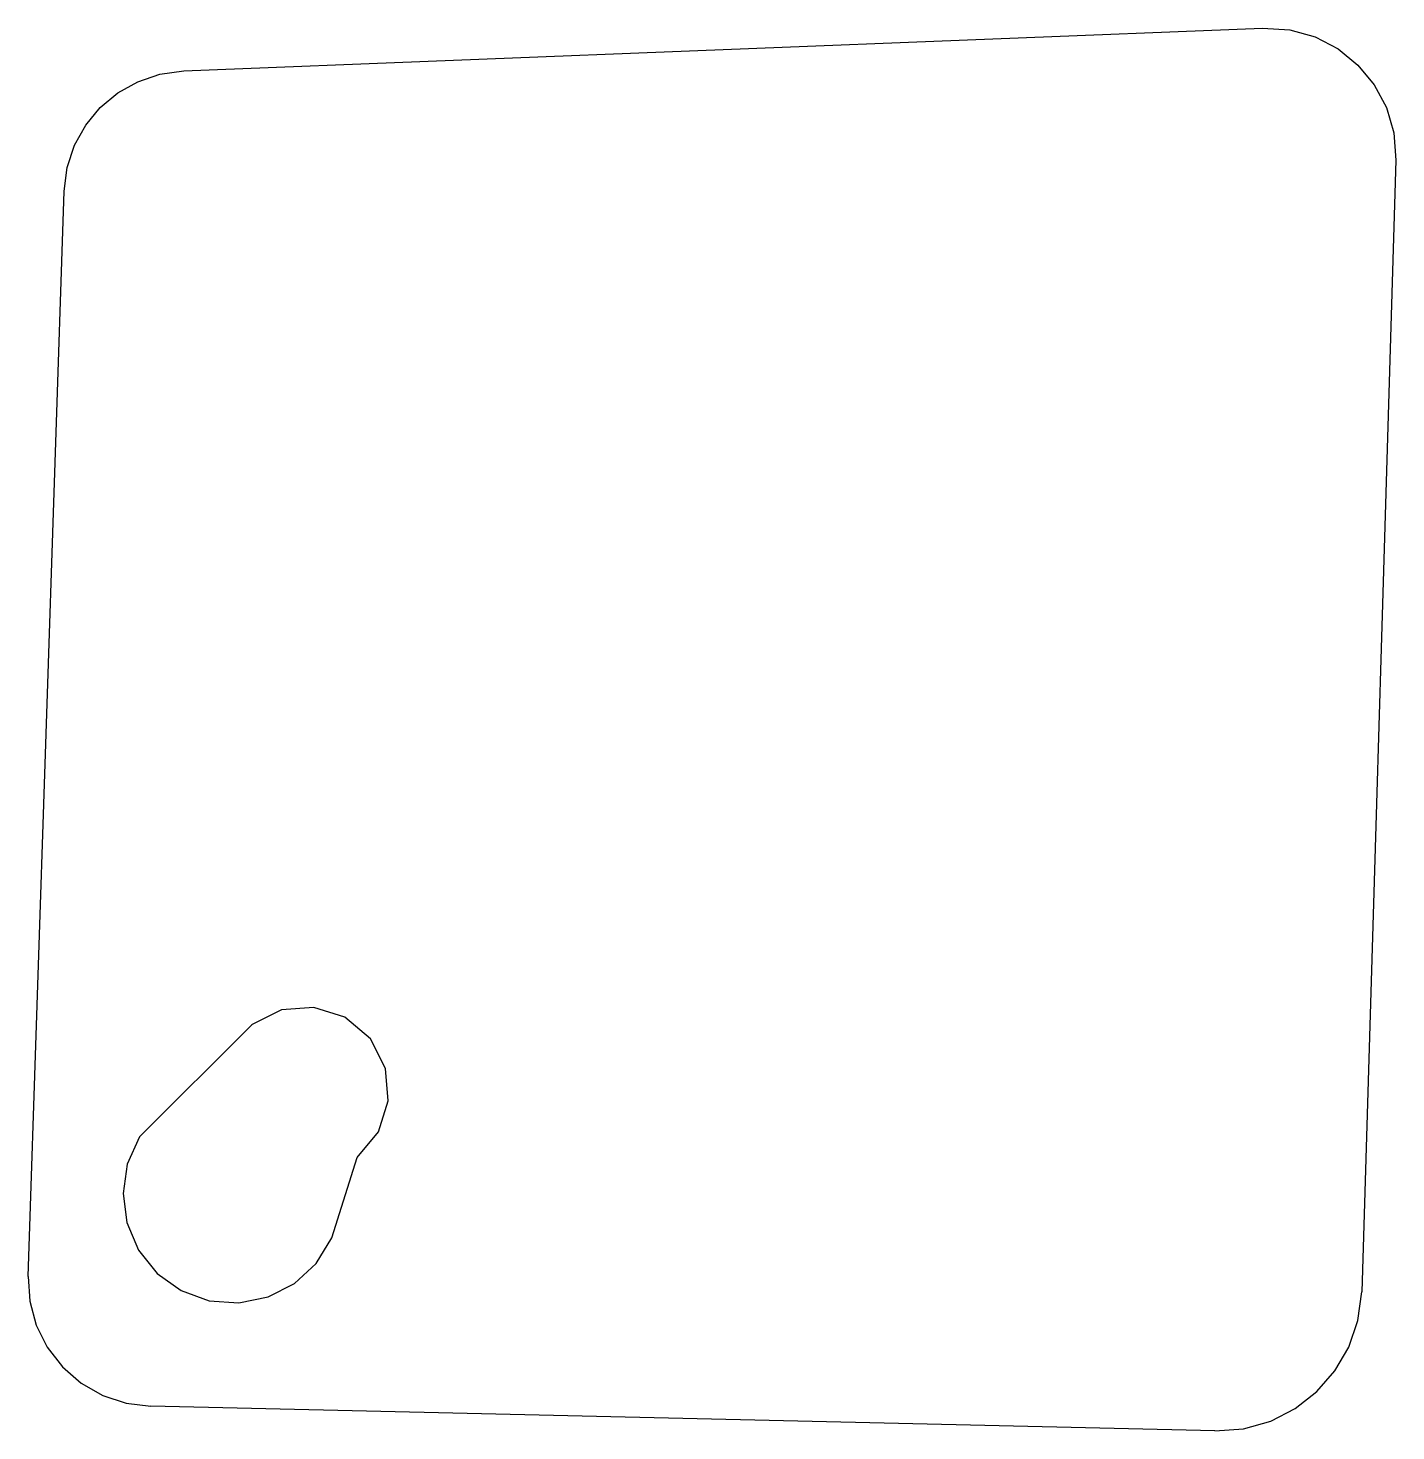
# Model space of a CAD drawing. Extents: x -1 to 188, y 82 to 318.
# Drawn here: x 128.7 to 188.1, y 81.5 to 142.5 of the extents above.
import ezdxf

# ---------------------------------------------------------------- set-up
doc = ezdxf.new("R2010")
doc.units = 0

msp = doc.modelspace()

# ---------------------------------------------------------------- linework, layer by layer
at = {"layer": 'View'}
for p, q in [((135.45986, 140.6092), (182.30896, 142.47281)), ((182.30896, 142.47281), (183.48803, 142.395726)), ((183.48803, 142.395726), (184.588243, 142.085092)), ((184.588243, 142.085092), (185.583948, 141.566318)), ((185.583948, 141.566318), (186.449494, 140.864814)), ((186.449494, 140.864814), (187.159231, 140.005991)), ((133.466452, 140.143419), (134.427155, 140.468472)), ((134.427155, 140.468472), (135.45986, 140.6092)), ((131.836244, 139.016035), (132.596549, 139.652966)), ((132.596549, 139.652966), (133.466452, 140.143419)), ((187.159231, 140.005991), (187.687508, 139.015257)), ((131.204338, 138.25155), (131.836244, 139.016035)), ((187.687508, 139.015257), (188.008674, 137.918024)), ((130.71963, 137.378433), (131.204338, 138.25155)), ((188.008674, 137.918024), (188.09708, 136.7397)), ((130.400917, 136.415609), (130.71963, 137.378433)), ((188.09708, 136.7397), (186.61, 87.5714)), ((130.267, 135.382), (130.400917, 136.415609)), ((128.703, 88.2391), (130.26679, 135.3815)), ((139.710885, 99.823403), (138.411, 99.1682)), ((141.112667, 99.928115), (139.710885, 99.823403)), ((142.452091, 99.501617), (141.112667, 99.928115)), ((143.564902, 98.563192), (142.452091, 99.501617)), ((138.412, 99.1682), (133.542, 94.3035)), ((144.228689, 97.267669), (143.564902, 98.563192)), ((144.342672, 95.866611), (144.228689, 97.267669)), ((143.925044, 94.524395), (144.342672, 95.866611)), ((142.994, 93.4054), (143.925044, 94.524395)), ((133.542, 94.3036), (133.012567, 93.113309)), ((141.891, 89.9141), (142.994, 93.4055)), ((133.012567, 93.113309), (132.828433, 91.847077)), ((132.828433, 91.847077), (132.990241, 90.577799)), ((132.990241, 90.577799), (133.498632, 89.37837)), ((141.210596, 88.803281), (141.891, 89.9142)), ((133.498632, 89.37837), (134.314794, 88.363003)), ((140.271881, 87.933762), (141.210596, 88.803281)), ((128.703, 88.2391), (128.774505, 87.15866)), ((134.314794, 88.363003), (135.356469, 87.619927)), ((139.134541, 87.347498), (140.271881, 87.933762)), ((128.774505, 87.15866), (129.054082, 86.123218)), ((135.356469, 87.619927), (136.559133, 87.183065)), ((136.559133, 87.183065), (137.858262, 87.086341)), ((137.858262, 87.086341), (139.134541, 87.347498)), ((186.446716, 86.324767), (186.61, 87.5713)), ((129.054082, 86.123218), (129.530538, 85.162336)), ((186.051515, 85.170313), (186.446716, 86.324767)), ((129.530538, 85.162336), (130.192675, 84.305576)), ((185.449789, 84.132008), (186.051515, 85.170313)), ((130.192675, 84.305576), (131.01076, 83.596209)), ((184.66693, 83.233925), (185.449789, 84.132008)), ((131.01076, 83.596209), (131.943265, 83.066362)), ((131.943265, 83.066362), (132.961306, 82.728878)), ((183.72833, 82.500131), (184.66693, 83.233925)), ((132.961306, 82.728878), (134.036, 82.5966)), ((180.231, 81.5251), (134.036, 82.5967)), ((182.659381, 81.954699), (183.72833, 82.500131)), ((181.485473, 81.621699), (182.659381, 81.954699)), ((180.232, 81.5252), (181.485473, 81.621699))]:
    msp.add_line(p, q, dxfattribs=at)

doc.saveas('drawing.dxf')
